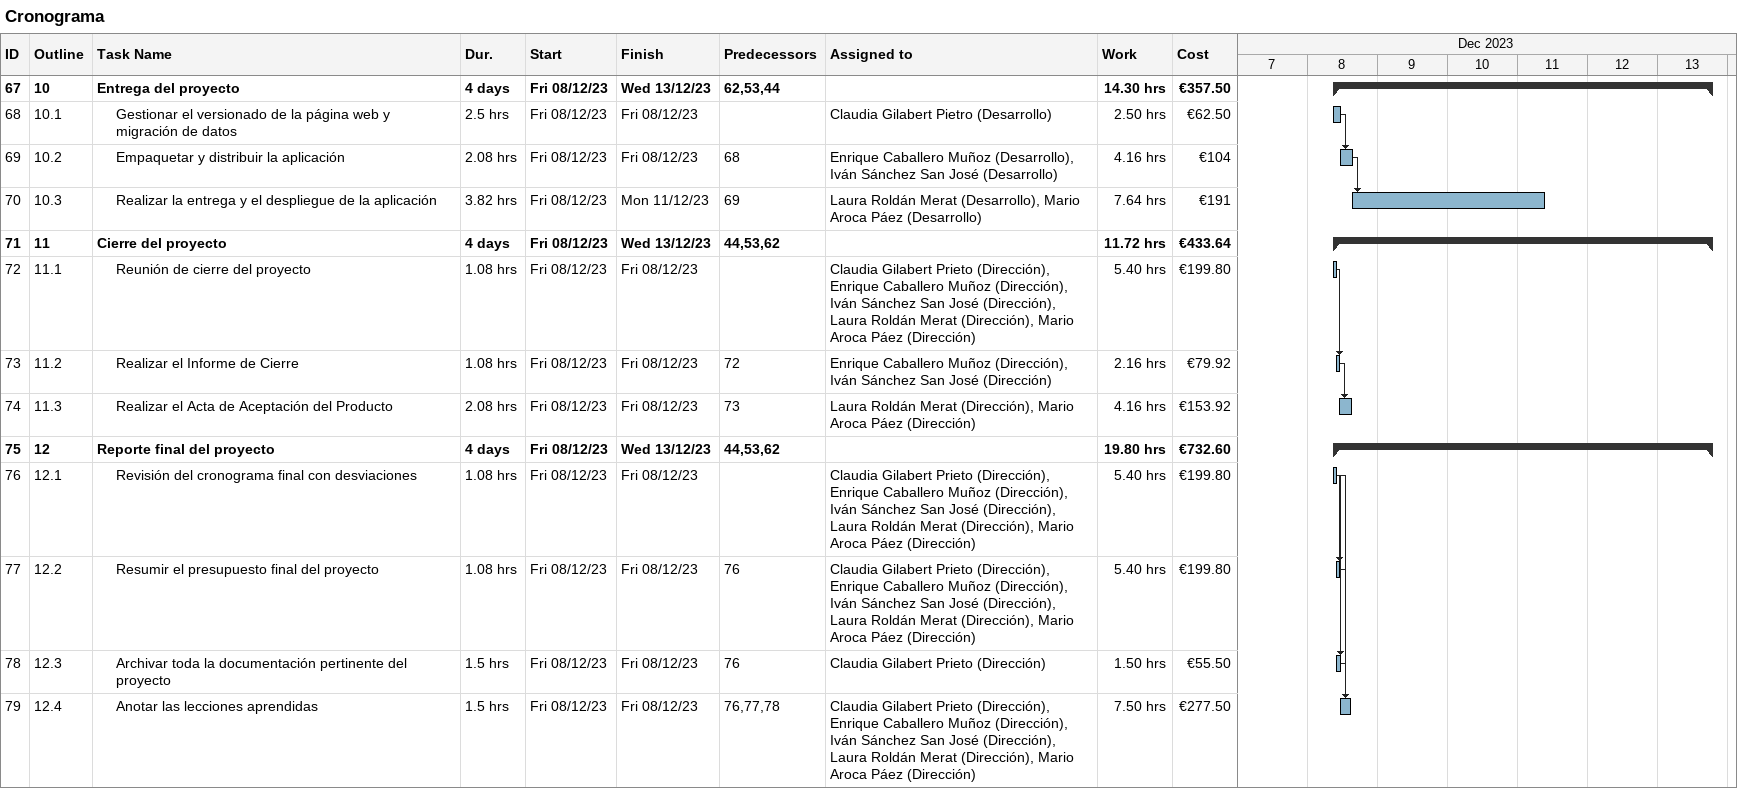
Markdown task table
Cronograma

| ID | WBS | Task | Duration | Start | Finish | Predecessors | Resources | Work (h) | Cost (€) |
|---|---|---|---|---|---|---|---|---|---|
| 67 | 10 | **Entrega del proyecto** | 4d | 2023-12-08 | 2023-12-13 | 62, 53, 44 |  | 14.30 | 357.50 |
| 68 | 10.1 | Gestionar el versionado de la página web y migración de datos | 2.5h | 2023-12-08 | 2023-12-08 |  | Claudia Gilabert Pietro (Desarrollo) | 2.50 | 62.50 |
| 69 | 10.2 | Empaquetar y distribuir la aplicación | 2.08h | 2023-12-08 | 2023-12-08 | 68 | Enrique Caballero Muñoz (Desarrollo), Iván Sánchez San José (Desarrollo) | 4.16 | 104 |
| 70 | 10.3 | Realizar la entrega y el despliegue de la aplicación | 3.82h | 2023-12-08 | 2023-12-11 | 69 | Laura Roldán Merat (Desarrollo), Mario Aroca Páez (Desarrollo) | 7.64 | 191 |
| 71 | 11 | **Cierre del proyecto** | 4d | 2023-12-08 | 2023-12-13 | 44, 53, 62 |  | 11.72 | 433.64 |
| 72 | 11.1 | Reunión de cierre del proyecto | 1.08h | 2023-12-08 | 2023-12-08 |  | Claudia Gilabert Prieto (Dirección), Enrique Caballero Muñoz (Dirección), Iván Sánchez San José (Dirección), Laura Roldán Merat (Dirección), Mario Aroca Páez (Dirección) | 5.40 | 199.80 |
| 73 | 11.2 | Realizar el Informe de Cierre | 1.08h | 2023-12-08 | 2023-12-08 | 72 | Enrique Caballero Muñoz (Dirección), Iván Sánchez San José (Dirección) | 2.16 | 79.92 |
| 74 | 11.3 | Realizar el Acta de Aceptación del Producto | 2.08h | 2023-12-08 | 2023-12-08 | 73 | Laura Roldán Merat (Dirección), Mario Aroca Páez (Dirección) | 4.16 | 153.92 |
| 75 | 12 | **Reporte final del proyecto** | 4d | 2023-12-08 | 2023-12-13 | 44, 53, 62 |  | 19.80 | 732.60 |
| 76 | 12.1 | Revisión del cronograma final con desviaciones | 1.08h | 2023-12-08 | 2023-12-08 |  | Claudia Gilabert Prieto (Dirección), Enrique Caballero Muñoz (Dirección), Iván Sánchez San José (Dirección), Laura Roldán Merat (Dirección), Mario Aroca Páez (Dirección) | 5.40 | 199.80 |
| 77 | 12.2 | Resumir el presupuesto final del proyecto | 1.08h | 2023-12-08 | 2023-12-08 | 76 | Claudia Gilabert Prieto (Dirección), Enrique Caballero Muñoz (Dirección), Iván Sánchez San José (Dirección), Laura Roldán Merat (Dirección), Mario Aroca Páez (Dirección) | 5.40 | 199.80 |
| 78 | 12.3 | Archivar toda la documentación pertinente del proyecto | 1.5h | 2023-12-08 | 2023-12-08 | 76 | Claudia Gilabert Prieto (Dirección) | 1.50 | 55.50 |
| 79 | 12.4 | Anotar las lecciones aprendidas | 1.5h | 2023-12-08 | 2023-12-08 | 76, 77, 78 | Claudia Gilabert Prieto (Dirección), Enrique Caballero Muñoz (Dirección), Iván Sánchez San José (Dirección), Laura Roldán Merat (Dirección), Mario Aroca Páez (Dirección) | 7.50 | 277.50 |
